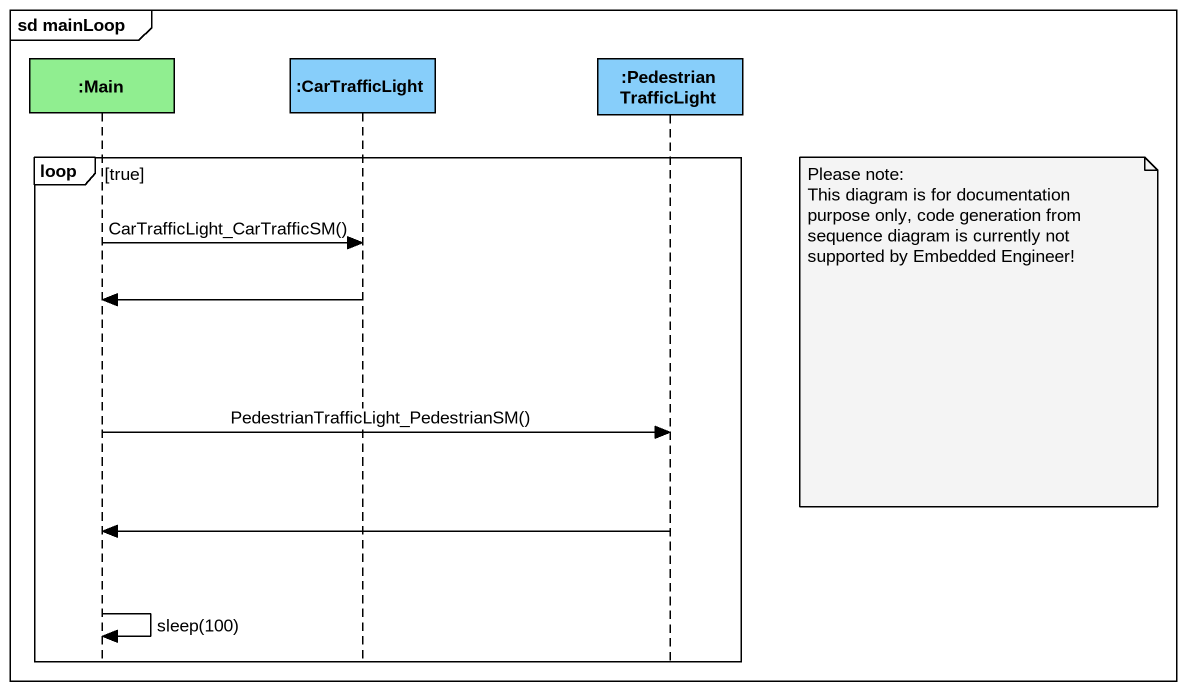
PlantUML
@startuml
mainframe sd mainLoop
hide footbox
participant ":Main" as Main #90EE90
participant ":CarTrafficLight" as CarTrafficLight #87CEFA
participant ":PedestrianTrafficLight" as PedestrianTrafficLight #87CEFA

loop true
  Main -> CarTrafficLight : CarTrafficLight_CarTrafficSM()
  CarTrafficLight -> Main
  note right of PedestrianTrafficLight
    Please note:
    This diagram is for documentation purpose only, code generation from sequence diagram is currently not supported by Embedded Engineer!
  end note
  Main -> PedestrianTrafficLight : PedestrianTrafficLight_PedestrianSM()
  PedestrianTrafficLight -> Main
  Main -> Main : sleep(100)
end
@enduml
